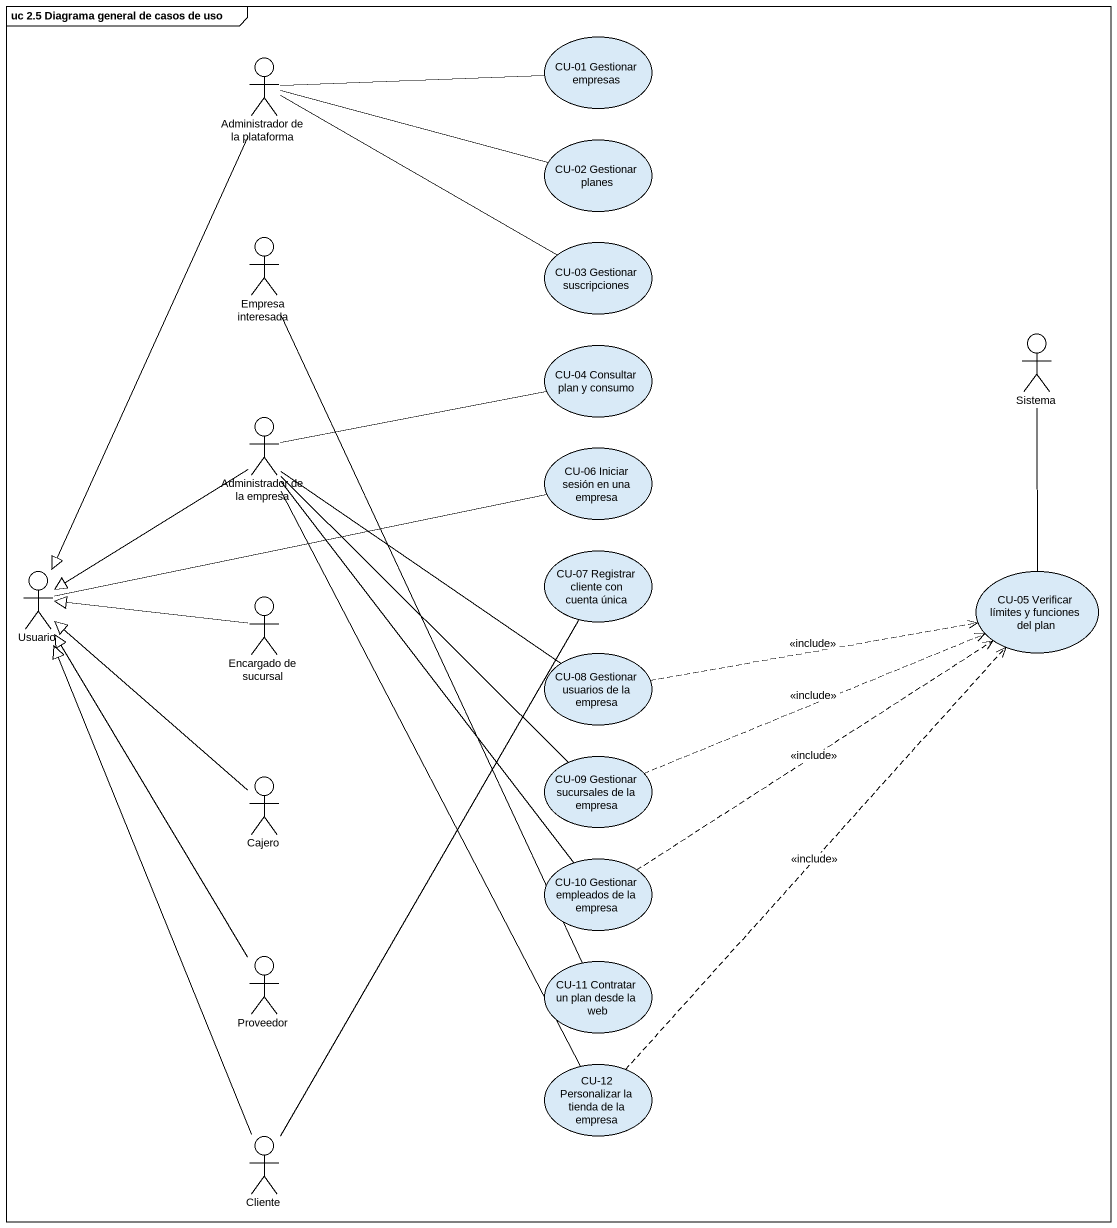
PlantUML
@startuml
mainframe uc 2.5 Diagrama general de casos de uso
actor "Administrador de la plataforma" as Administrador_de_la
usecase "CU-01 Gestionar empresas" as CU_01_Gestionar_empresas
usecase "CU-02 Gestionar planes" as CU_02_Gestionar_planes
actor "Empresa interesada" as Empresa_interesada
usecase "CU-03 Gestionar suscripciones" as CU_03_Gestionar
actor Sistema
usecase "CU-04 Consultar plan y consumo" as CU_04_Consultar_plan_y
actor "Administrador de la empresa" as Administrador_de_la_empresa
usecase "CU-06 Iniciar sesión en una empresa" as CU_06_Iniciar_sesión_en_una
actor Usuario
usecase "CU-07 Registrar cliente con cuenta única" as CU_07_Registrar_cliente_con
usecase "CU-05 Verificar límites y funciones del plan" as CU_05_Verificar_límites_y
actor "Encargado de sucursal" as Encargado_de_sucursal
usecase "CU-08 Gestionar usuarios de la empresa" as CU_08_Gestionar_usuarios_de
usecase "CU-09 Gestionar sucursales de la empresa" as CU_09_Gestionar_sucursales
actor Cajero
usecase "CU-10 Gestionar empleados de la empresa" as CU_10_Gestionar_empleados
actor Proveedor
usecase "CU-11 Contratar un plan desde la web" as CU_11_Contratar_un_plan
usecase "CU-12 Personalizar la tienda de la empresa" as CU_12_Personalizar_la
actor Cliente
Administrador_de_la -right- CU_01_Gestionar_empresas
Administrador_de_la -right- CU_02_Gestionar_planes
Administrador_de_la -right- CU_03_Gestionar
Administrador_de_la --|> Usuario
Empresa_interesada -- CU_11_Contratar_un_plan
Sistema -- CU_05_Verificar_límites_y
Administrador_de_la_empresa -right- CU_04_Consultar_plan_y
Administrador_de_la_empresa --|> Usuario
Administrador_de_la_empresa -- CU_08_Gestionar_usuarios_de
Administrador_de_la_empresa -- CU_09_Gestionar_sucursales
Administrador_de_la_empresa -- CU_10_Gestionar_empleados
Administrador_de_la_empresa -- CU_12_Personalizar_la
Usuario -right- CU_06_Iniciar_sesión_en_una
Encargado_de_sucursal -left-|> Usuario
CU_08_Gestionar_usuarios_de .right.> CU_05_Verificar_límites_y : <<include>>
CU_09_Gestionar_sucursales .right.> CU_05_Verificar_límites_y : <<include>>
Cajero -up-|> Usuario
CU_10_Gestionar_empleados .up.> CU_05_Verificar_límites_y : <<include>>
Proveedor -up-|> Usuario
CU_12_Personalizar_la .up.> CU_05_Verificar_límites_y : <<include>>
Cliente -up-|> Usuario
Cliente -up- CU_07_Registrar_cliente_con
@enduml
